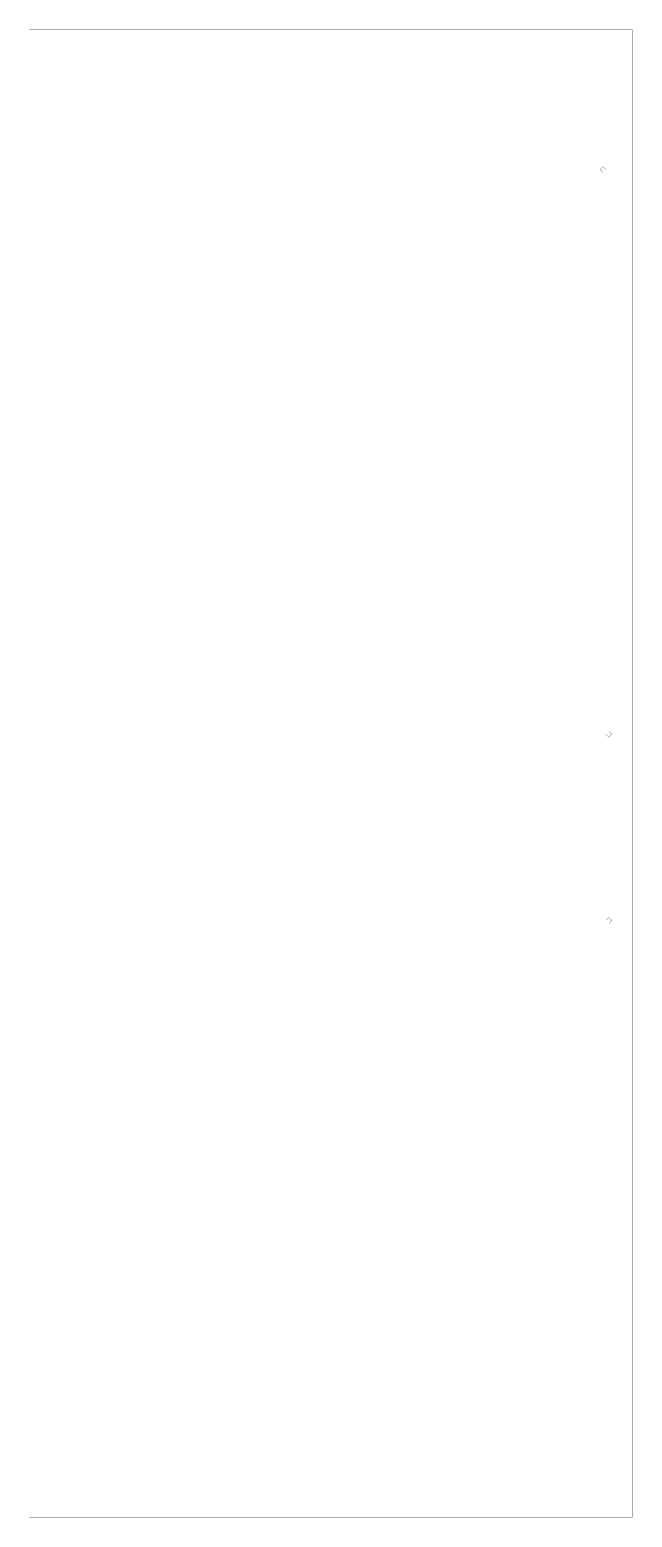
# Model space of a CAD drawing. Header units: metres. Extents: x 0 to 4863, y -4863 to 0.
# Drawn here: x 2894 to 4863, y -4863 to 0 of the extents above; entities that cross this region are included whole.
import ezdxf

# ---------------------------------------------------------------- set-up
doc = ezdxf.new("R2010")
doc.units = ezdxf.units.M
doc.layers.add('substrate', color=5, linetype='Continuous')

msp = doc.modelspace()

# ---------------------------------------------------------------- linework, layer by layer
at = {"layer": 'substrate', "const_width": 0.5}
msp.add_lwpolyline([(2892.75, -4862.484375), (2902.265625, -4862.484375), (2911.78125, -4862.484375), (2921.296875, -4862.484375), (2930.8125, -4862.484375), (2940.328125, -4862.484375), (2949.84375, -4862.484375), (2959.359375, -4862.484375), (2968.875, -4862.484375), (2978.390625, -4862.484375), (2987.90625, -4862.484375), (2997.421875, -4862.484375), (3006.9375, -4862.484375), (3016.453125, -4862.484375), (3025.96875, -4862.484375), (3035.484375, -4862.484375), (3045, -4862.484375), (3054.515625, -4862.484375), (3064.03125, -4862.484375), (3073.546875, -4862.484375), (3083.0625, -4862.484375), (3092.578125, -4862.484375), (3102.09375, -4862.484375), (3111.609375, -4862.484375), (3121.125, -4862.484375), (3130.640625, -4862.484375), (3140.15625, -4862.484375), (3149.671875, -4862.484375), (3159.1875, -4862.484375), (3168.703125, -4862.484375), (3178.21875, -4862.484375), (3187.734375, -4862.484375), (3197.25, -4862.484375), (3206.765625, -4862.484375), (3216.28125, -4862.484375), (3225.796875, -4862.484375), (3235.3125, -4862.484375), (3244.828125, -4862.484375), (3254.34375, -4862.484375), (3263.859375, -4862.484375), (3273.375, -4862.484375), (3282.890625, -4862.484375), (3292.40625, -4862.484375), (3301.921875, -4862.484375), (3311.4375, -4862.484375), (3320.953125, -4862.484375), (3330.46875, -4862.484375), (3339.984375, -4862.484375), (3349.5, -4862.484375), (3359.015625, -4862.484375), (3368.53125, -4862.484375), (3378.046875, -4862.484375), (3387.5625, -4862.484375), (3397.078125, -4862.484375), (3406.59375, -4862.484375), (3416.109375, -4862.484375), (3425.625, -4862.484375), (3435.140625, -4862.484375), (3444.65625, -4862.484375), (3454.171875, -4862.484375), (3463.6875, -4862.484375), (3473.203125, -4862.484375), (3482.71875, -4862.484375), (3492.234375, -4862.484375), (3501.75, -4862.484375), (3511.265625, -4862.484375), (3520.78125, -4862.484375), (3530.296875, -4862.484375), (3539.8125, -4862.484375), (3549.328125, -4862.484375), (3558.84375, -4862.484375), (3568.359375, -4862.484375), (3577.875, -4862.484375), (3587.390625, -4862.484375), (3596.90625, -4862.484375), (3606.421875, -4862.484375), (3615.9375, -4862.484375), (3625.453125, -4862.484375), (3634.96875, -4862.484375), (3644.484375, -4862.484375), (3654, -4862.484375), (3663.515625, -4862.484375), (3673.03125, -4862.484375), (3682.546875, -4862.484375), (3692.0625, -4862.484375), (3701.578125, -4862.484375), (3711.09375, -4862.484375), (3720.609375, -4862.484375), (3730.125, -4862.484375), (3739.640625, -4862.484375), (3749.15625, -4862.484375), (3758.671875, -4862.484375), (3768.1875, -4862.484375), (3777.703125, -4862.484375), (3787.21875, -4862.484375), (3796.734375, -4862.484375), (3806.25, -4862.484375), (3815.765625, -4862.484375), (3825.28125, -4862.484375), (3834.796875, -4862.484375), (3844.3125, -4862.484375), (3853.828125, -4862.484375), (3863.34375, -4862.484375), (3872.859375, -4862.484375), (3882.375, -4862.484375), (3891.890625, -4862.484375), (3901.40625, -4862.484375), (3910.921875, -4862.484375), (3920.4375, -4862.484375), (3929.953125, -4862.484375), (3939.46875, -4862.484375), (3948.984375, -4862.484375), (3958.5, -4862.484375), (3968.015625, -4862.484375), (3977.53125, -4862.484375), (3987.046875, -4862.484375), (3996.5625, -4862.484375), (4006.078125, -4862.484375), (4015.59375, -4862.484375), (4025.109375, -4862.484375), (4034.625, -4862.484375), (4044.140625, -4862.484375), (4053.65625, -4862.484375), (4063.171875, -4862.484375), (4072.6875, -4862.484375), (4082.203125, -4862.484375), (4091.71875, -4862.484375), (4101.234375, -4862.484375), (4110.75, -4862.484375), (4120.265625, -4862.484375), (4129.78125, -4862.484375), (4139.296875, -4862.484375), (4148.8125, -4862.484375), (4158.328125, -4862.484375), (4167.84375, -4862.484375), (4177.359375, -4862.484375), (4186.875, -4862.484375), (4196.390625, -4862.484375), (4205.90625, -4862.484375), (4215.421875, -4862.484375), (4224.9375, -4862.484375), (4234.453125, -4862.484375), (4243.96875, -4862.484375), (4253.484375, -4862.484375), (4263, -4862.484375), (4272.515625, -4862.484375), (4282.03125, -4862.484375), (4291.546875, -4862.484375), (4301.0625, -4862.484375), (4310.578125, -4862.484375), (4320.09375, -4862.484375), (4329.609375, -4862.484375), (4339.125, -4862.484375), (4348.640625, -4862.484375), (4358.15625, -4862.484375), (4367.671875, -4862.484375), (4377.1875, -4862.484375), (4386.703125, -4862.484375), (4396.21875, -4862.484375), (4405.734375, -4862.484375), (4415.25, -4862.484375), (4424.765625, -4862.484375), (4434.28125, -4862.484375), (4443.796875, -4862.484375), (4453.3125, -4862.484375), (4462.828125, -4862.484375), (4472.34375, -4862.484375), (4481.859375, -4862.484375), (4491.375, -4862.484375), (4500.890625, -4862.484375), (4510.40625, -4862.484375), (4519.921875, -4862.484375), (4529.4375, -4862.484375), (4538.953125, -4862.484375), (4548.46875, -4862.484375), (4557.984375, -4862.484375), (4567.5, -4862.484375), (4577.015625, -4862.484375), (4586.53125, -4862.484375), (4596.046875, -4862.484375), (4605.5625, -4862.484375), (4615.078125, -4862.484375), (4624.59375, -4862.484375), (4634.109375, -4862.484375), (4643.625, -4862.484375), (4653.140625, -4862.484375), (4662.65625, -4862.484375), (4672.171875, -4862.484375), (4681.6875, -4862.484375), (4691.203125, -4862.484375), (4700.71875, -4862.484375), (4710.234375, -4862.484375), (4719.75, -4862.484375), (4729.265625, -4862.484375), (4738.78125, -4862.484375), (4748.296875, -4862.484375), (4757.8125, -4862.484375), (4767.328125, -4862.484375), (4776.84375, -4862.484375), (4786.359375, -4862.484375), (4795.875, -4862.484375), (4805.390625, -4862.484375), (4814.90625, -4862.484375), (4824.421875, -4862.484375), (4833.9375, -4862.484375), (4843.453125, -4862.484375), (4852.96875, -4862.484375), (4862.484375, -4862.484375), (4862.484375, -4852.96875), (4862.484375, -4843.453125), (4862.484375, -4833.9375), (4862.484375, -4824.421875), (4862.484375, -4814.90625), (4862.484375, -4805.390625), (4862.484375, -4795.875), (4862.484375, -4786.359375), (4862.484375, -4776.84375), (4862.484375, -4767.328125), (4862.484375, -4757.8125), (4862.484375, -4748.296875), (4862.484375, -4738.78125), (4862.484375, -4729.265625), (4862.484375, -4719.75), (4862.484375, -4710.234375), (4862.484375, -4700.71875), (4862.484375, -4691.203125), (4862.484375, -4681.6875), (4862.484375, -4672.171875), (4862.484375, -4662.65625), (4862.484375, -4653.140625), (4862.484375, -4643.625), (4862.484375, -4634.109375), (4862.484375, -4624.59375), (4862.484375, -4615.078125), (4862.484375, -4605.5625), (4862.484375, -4596.046875), (4862.484375, -4586.53125), (4862.484375, -4577.015625), (4862.484375, -4567.5), (4862.484375, -4557.984375), (4862.484375, -4548.46875), (4862.484375, -4538.953125), (4862.484375, -4529.4375), (4862.484375, -4519.921875), (4862.484375, -4510.40625), (4862.484375, -4500.890625), (4862.484375, -4491.375), (4862.484375, -4481.859375), (4862.484375, -4472.34375), (4862.484375, -4462.828125), (4862.484375, -4453.3125), (4862.484375, -4443.796875), (4862.484375, -4434.28125), (4862.484375, -4424.765625), (4862.484375, -4415.25), (4862.484375, -4405.734375), (4862.484375, -4396.21875), (4862.484375, -4386.703125), (4862.484375, -4377.1875), (4862.484375, -4367.671875), (4862.484375, -4358.15625), (4862.484375, -4348.640625), (4862.484375, -4339.125), (4862.484375, -4329.609375), (4862.484375, -4320.09375), (4862.484375, -4310.578125), (4862.484375, -4301.0625), (4862.484375, -4291.546875), (4862.484375, -4282.03125), (4862.484375, -4272.515625), (4862.484375, -4263), (4862.484375, -4253.484375), (4862.484375, -4243.96875), (4862.484375, -4234.453125), (4862.484375, -4224.9375), (4862.484375, -4215.421875), (4862.484375, -4205.90625), (4862.484375, -4196.390625), (4862.484375, -4186.875), (4862.484375, -4177.359375), (4862.484375, -4167.84375), (4862.484375, -4158.328125), (4862.484375, -4148.8125), (4862.484375, -4139.296875), (4862.484375, -4129.78125), (4862.484375, -4120.265625), (4862.484375, -4110.75), (4862.484375, -4101.234375), (4862.484375, -4091.71875), (4862.484375, -4082.203125), (4862.484375, -4072.6875), (4862.484375, -4063.171875), (4862.484375, -4053.65625), (4862.484375, -4044.140625), (4862.484375, -4034.625), (4862.484375, -4025.109375), (4862.484375, -4015.59375), (4862.484375, -4006.078125), (4862.484375, -3996.5625), (4862.484375, -3987.046875), (4862.484375, -3977.53125), (4862.484375, -3968.015625), (4862.484375, -3958.5), (4862.484375, -3948.984375), (4862.484375, -3939.46875), (4862.484375, -3929.953125), (4862.484375, -3920.4375), (4862.484375, -3910.921875), (4862.484375, -3901.40625), (4862.484375, -3891.890625), (4862.484375, -3882.375), (4862.484375, -3872.859375), (4862.484375, -3863.34375), (4862.484375, -3853.828125), (4862.484375, -3844.3125), (4862.484375, -3834.796875), (4862.484375, -3825.28125), (4862.484375, -3815.765625), (4862.484375, -3806.25), (4862.484375, -3796.734375), (4862.484375, -3787.21875), (4862.484375, -3777.703125), (4862.484375, -3768.1875), (4862.484375, -3758.671875), (4862.484375, -3749.15625), (4862.484375, -3739.640625), (4862.484375, -3730.125), (4862.484375, -3720.609375), (4862.484375, -3711.09375), (4862.484375, -3701.578125), (4862.484375, -3692.0625), (4862.484375, -3682.546875), (4862.484375, -3673.03125), (4862.484375, -3663.515625), (4862.484375, -3654), (4862.484375, -3644.484375), (4862.484375, -3634.96875), (4862.484375, -3625.453125), (4862.484375, -3615.9375), (4862.484375, -3606.421875), (4862.484375, -3596.90625), (4862.484375, -3587.390625), (4862.484375, -3577.875), (4862.484375, -3568.359375), (4862.484375, -3558.84375), (4862.484375, -3549.328125), (4862.484375, -3539.8125), (4862.484375, -3530.296875), (4862.484375, -3520.78125), (4862.484375, -3511.265625), (4862.484375, -3501.75), (4862.484375, -3492.234375), (4862.484375, -3482.71875), (4862.484375, -3473.203125), (4862.484375, -3463.6875), (4862.484375, -3454.171875), (4862.484375, -3444.65625), (4862.484375, -3435.140625), (4862.484375, -3425.625), (4862.484375, -3416.109375), (4862.484375, -3406.59375), (4862.484375, -3397.078125), (4862.484375, -3387.5625), (4862.484375, -3378.046875), (4862.484375, -3368.53125), (4862.484375, -3359.015625), (4862.484375, -3349.5), (4862.484375, -3339.984375), (4862.484375, -3330.46875), (4862.484375, -3320.953125), (4862.484375, -3311.4375), (4862.484375, -3301.921875), (4862.484375, -3292.40625), (4862.484375, -3282.890625), (4862.484375, -3273.375), (4862.484375, -3263.859375), (4862.484375, -3254.34375), (4862.484375, -3244.828125), (4862.484375, -3235.3125), (4862.484375, -3225.796875), (4862.484375, -3216.28125), (4862.484375, -3206.765625), (4862.484375, -3197.25), (4862.484375, -3187.734375), (4862.484375, -3178.21875), (4862.484375, -3168.703125), (4862.484375, -3159.1875), (4862.484375, -3149.671875), (4862.484375, -3140.15625), (4862.484375, -3130.640625), (4862.484375, -3121.125), (4862.484375, -3111.609375), (4862.484375, -3102.09375), (4862.484375, -3092.578125), (4862.484375, -3083.0625), (4862.484375, -3073.546875), (4862.484375, -3064.03125), (4862.484375, -3054.515625), (4862.484375, -3045), (4862.484375, -3035.484375), (4862.484375, -3025.96875), (4862.484375, -3016.453125), (4862.484375, -3006.9375), (4862.484375, -2997.421875), (4862.484375, -2987.90625), (4862.484375, -2978.390625), (4862.484375, -2968.875), (4862.484375, -2959.359375), (4862.484375, -2949.84375), (4862.484375, -2940.328125), (4862.484375, -2930.8125), (4862.484375, -2921.296875), (4862.484375, -2911.78125), (4862.484375, -2902.265625), (4862.484375, -2892.75), (4862.484375, -2883.234375), (4862.484375, -2873.71875), (4862.484375, -2864.203125), (4862.484375, -2854.6875), (4862.484375, -2845.171875), (4862.484375, -2835.65625), (4862.484375, -2826.140625), (4862.484375, -2816.625), (4862.484375, -2807.109375), (4862.484375, -2797.59375), (4862.484375, -2788.078125), (4862.484375, -2778.5625), (4862.484375, -2769.046875), (4862.484375, -2759.53125), (4862.484375, -2750.015625), (4862.484375, -2740.5), (4862.484375, -2730.984375), (4862.484375, -2721.46875), (4862.484375, -2711.953125), (4862.484375, -2702.4375), (4862.484375, -2692.921875), (4862.484375, -2683.40625), (4862.484375, -2673.890625), (4862.484375, -2664.375), (4862.484375, -2654.859375), (4862.484375, -2645.34375), (4862.484375, -2635.828125), (4862.484375, -2626.3125), (4862.484375, -2616.796875), (4862.484375, -2607.28125), (4862.484375, -2597.765625), (4862.484375, -2588.25), (4862.484375, -2578.734375), (4862.484375, -2569.21875), (4862.484375, -2559.703125), (4862.484375, -2550.1875), (4862.484375, -2540.671875), (4862.484375, -2531.15625), (4862.484375, -2521.640625), (4862.484375, -2512.125), (4862.484375, -2502.609375), (4862.484375, -2493.09375), (4862.484375, -2483.578125), (4862.484375, -2474.0625), (4862.484375, -2464.546875), (4862.484375, -2455.03125), (4862.484375, -2445.515625), (4862.484375, -2436), (4862.484375, -2426.484375), (4862.484375, -2416.96875), (4862.484375, -2407.453125), (4862.484375, -2397.9375), (4862.484375, -2388.421875), (4862.484375, -2378.90625), (4862.484375, -2369.390625), (4862.484375, -2359.875), (4862.484375, -2350.359375), (4862.484375, -2340.84375), (4862.484375, -2331.328125), (4862.484375, -2321.8125), (4862.484375, -2312.296875), (4862.484375, -2302.78125), (4862.484375, -2293.265625), (4862.484375, -2283.75), (4862.484375, -2274.234375), (4862.484375, -2264.71875), (4862.484375, -2255.203125), (4862.484375, -2245.6875), (4862.484375, -2236.171875), (4862.484375, -2226.65625), (4862.484375, -2217.140625), (4862.484375, -2207.625), (4862.484375, -2198.109375), (4862.484375, -2188.59375), (4862.484375, -2179.078125), (4862.484375, -2169.5625), (4862.484375, -2160.046875), (4862.484375, -2150.53125), (4862.484375, -2141.015625), (4862.484375, -2131.5), (4862.484375, -2121.984375), (4862.484375, -2112.46875), (4862.484375, -2102.953125), (4862.484375, -2093.4375), (4862.484375, -2083.921875), (4862.484375, -2074.40625), (4862.484375, -2064.890625), (4862.484375, -2055.375), (4862.484375, -2045.859375), (4862.484375, -2036.34375), (4862.484375, -2026.828125), (4862.484375, -2017.3125), (4862.484375, -2007.796875), (4862.484375, -1998.28125), (4862.484375, -1988.765625), (4862.484375, -1979.25), (4862.484375, -1969.734375), (4862.484375, -1960.21875), (4862.484375, -1950.703125), (4862.484375, -1941.1875), (4862.484375, -1931.671875), (4862.484375, -1922.15625), (4862.484375, -1912.640625), (4862.484375, -1903.125), (4862.484375, -1893.609375), (4862.484375, -1884.09375), (4862.484375, -1874.578125), (4862.484375, -1865.0625), (4862.484375, -1855.546875), (4862.484375, -1846.03125), (4862.484375, -1836.515625), (4862.484375, -1827), (4862.484375, -1817.484375), (4862.484375, -1807.96875), (4862.484375, -1798.453125), (4862.484375, -1788.9375), (4862.484375, -1779.421875), (4862.484375, -1769.90625), (4862.484375, -1760.390625), (4862.484375, -1750.875), (4862.484375, -1741.359375), (4862.484375, -1731.84375), (4862.484375, -1722.328125), (4862.484375, -1712.8125), (4862.484375, -1703.296875), (4862.484375, -1693.78125), (4862.484375, -1684.265625), (4862.484375, -1674.75), (4862.484375, -1665.234375), (4862.484375, -1655.71875), (4862.484375, -1646.203125), (4862.484375, -1636.6875), (4862.484375, -1627.171875), (4862.484375, -1617.65625), (4862.484375, -1608.140625), (4862.484375, -1598.625), (4862.484375, -1589.109375), (4862.484375, -1579.59375), (4862.484375, -1570.078125), (4862.484375, -1560.5625), (4862.484375, -1551.046875), (4862.484375, -1541.53125), (4862.484375, -1532.015625), (4862.484375, -1522.5), (4862.484375, -1512.984375), (4862.484375, -1503.46875), (4862.484375, -1493.953125), (4862.484375, -1484.4375), (4862.484375, -1474.921875), (4862.484375, -1465.40625), (4862.484375, -1455.890625), (4862.484375, -1446.375), (4862.484375, -1436.859375), (4862.484375, -1427.34375), (4862.484375, -1417.828125), (4862.484375, -1408.3125), (4862.484375, -1398.796875), (4862.484375, -1389.28125), (4862.484375, -1379.765625), (4862.484375, -1370.25), (4862.484375, -1360.734375), (4862.484375, -1351.21875), (4862.484375, -1341.703125), (4862.484375, -1332.1875), (4862.484375, -1322.671875), (4862.484375, -1313.15625), (4862.484375, -1303.640625), (4862.484375, -1294.125), (4862.484375, -1284.609375), (4862.484375, -1275.09375), (4862.484375, -1265.578125), (4862.484375, -1256.0625), (4862.484375, -1246.546875), (4862.484375, -1237.03125), (4862.484375, -1227.515625), (4862.484375, -1218), (4862.484375, -1208.484375), (4862.484375, -1198.96875), (4862.484375, -1189.453125), (4862.484375, -1179.9375), (4862.484375, -1170.421875), (4862.484375, -1160.90625), (4862.484375, -1151.390625), (4862.484375, -1141.875), (4862.484375, -1132.359375), (4862.484375, -1122.84375), (4862.484375, -1113.328125), (4862.484375, -1103.8125), (4862.484375, -1094.296875), (4862.484375, -1084.78125), (4862.484375, -1075.265625), (4862.484375, -1065.75), (4862.484375, -1056.234375), (4862.484375, -1046.71875), (4862.484375, -1037.203125), (4862.484375, -1027.6875), (4862.484375, -1018.171875), (4862.484375, -1008.65625), (4862.484375, -999.140625), (4862.484375, -989.625), (4862.484375, -980.109375), (4862.484375, -970.59375), (4862.484375, -961.078125), (4862.484375, -951.5625), (4862.484375, -942.046875), (4862.484375, -932.53125), (4862.484375, -923.015625), (4862.484375, -913.5), (4862.484375, -903.984375), (4862.484375, -894.46875), (4862.484375, -884.953125), (4862.484375, -875.4375), (4862.484375, -865.921875), (4862.484375, -856.40625), (4862.484375, -846.890625), (4862.484375, -837.375), (4862.484375, -827.859375), (4862.484375, -818.34375), (4862.484375, -808.828125), (4862.484375, -799.3125), (4862.484375, -789.796875), (4862.484375, -780.28125), (4862.484375, -770.765625), (4862.484375, -761.25), (4862.484375, -751.734375), (4862.484375, -742.21875), (4862.484375, -732.703125), (4862.484375, -723.1875), (4862.484375, -713.671875), (4862.484375, -704.15625), (4862.484375, -694.640625), (4862.484375, -685.125), (4862.484375, -675.609375), (4862.484375, -666.09375), (4862.484375, -656.578125), (4862.484375, -647.0625), (4862.484375, -637.546875), (4862.484375, -628.03125), (4862.484375, -618.515625), (4862.484375, -609), (4862.484375, -599.484375), (4862.484375, -589.96875), (4862.484375, -580.453125), (4862.484375, -570.9375), (4862.484375, -561.421875), (4862.484375, -551.90625), (4862.484375, -542.390625), (4862.484375, -532.875), (4862.484375, -523.359375), (4862.484375, -513.84375), (4862.484375, -504.328125), (4862.484375, -494.8125), (4862.484375, -485.296875), (4862.484375, -475.78125), (4862.484375, -466.265625), (4862.484375, -456.75), (4862.484375, -447.234375), (4862.484375, -437.71875), (4862.484375, -428.203125), (4862.484375, -418.6875), (4862.484375, -409.171875), (4862.484375, -399.65625), (4862.484375, -390.140625), (4862.484375, -380.625), (4862.484375, -371.109375), (4862.484375, -361.59375), (4862.484375, -352.078125), (4862.484375, -342.5625), (4862.484375, -333.046875), (4862.484375, -323.53125), (4862.484375, -314.015625), (4862.484375, -304.5), (4862.484375, -294.984375), (4862.484375, -285.46875), (4862.484375, -275.953125), (4862.484375, -266.4375), (4862.484375, -256.921875), (4862.484375, -247.40625), (4862.484375, -237.890625), (4862.484375, -228.375), (4862.484375, -218.859375), (4862.484375, -209.34375), (4862.484375, -199.828125), (4862.484375, -190.3125), (4862.484375, -180.796875), (4862.484375, -171.28125), (4862.484375, -161.765625), (4862.484375, -152.25), (4862.484375, -142.734375), (4862.484375, -133.21875), (4862.484375, -123.703125), (4862.484375, -114.1875), (4862.484375, -104.671875), (4862.484375, -95.15625), (4862.484375, -85.640625), (4862.484375, -76.125), (4862.484375, -66.609375), (4862.484375, -57.09375), (4862.484375, -47.578125), (4862.484375, -38.0625), (4862.484375, -28.546875), (4862.484375, -19.03125), (4862.484375, -9.515625), (4862.484375, 0), (4852.96875, 0), (4843.453125, 0), (4833.9375, 0), (4824.421875, 0), (4814.90625, 0), (4805.390625, 0), (4795.875, 0), (4786.359375, 0), (4776.84375, 0), (4767.328125, 0), (4757.8125, 0), (4748.296875, 0), (4738.78125, 0), (4729.265625, 0), (4719.75, 0), (4710.234375, 0), (4700.71875, 0), (4691.203125, 0), (4681.6875, 0), (4672.171875, 0), (4662.65625, 0), (4653.140625, 0), (4643.625, 0), (4634.109375, 0), (4624.59375, 0), (4615.078125, 0), (4605.5625, 0), (4596.046875, 0), (4586.53125, 0), (4577.015625, 0), (4567.5, 0), (4557.984375, 0), (4548.46875, 0), (4538.953125, 0), (4529.4375, 0), (4519.921875, 0), (4510.40625, 0), (4500.890625, 0), (4491.375, 0), (4481.859375, 0), (4472.34375, 0), (4462.828125, 0), (4453.3125, 0), (4443.796875, 0), (4434.28125, 0), (4424.765625, 0), (4415.25, 0), (4405.734375, 0), (4396.21875, 0), (4386.703125, 0), (4377.1875, 0), (4367.671875, 0), (4358.15625, 0), (4348.640625, 0), (4339.125, 0), (4329.609375, 0), (4320.09375, 0), (4310.578125, 0), (4301.0625, 0), (4291.546875, 0), (4282.03125, 0), (4272.515625, 0), (4263, 0), (4253.484375, 0), (4243.96875, 0), (4234.453125, 0), (4224.9375, 0), (4215.421875, 0), (4205.90625, 0), (4196.390625, 0), (4186.875, 0), (4177.359375, 0), (4167.84375, 0), (4158.328125, 0), (4148.8125, 0), (4139.296875, 0), (4129.78125, 0), (4120.265625, 0), (4110.75, 0), (4101.234375, 0), (4091.71875, 0), (4082.203125, 0), (4072.6875, 0), (4063.171875, 0), (4053.65625, 0), (4044.140625, 0), (4034.625, 0), (4025.109375, 0), (4015.59375, 0), (4006.078125, 0), (3996.5625, 0), (3987.046875, 0), (3977.53125, 0), (3968.015625, 0), (3958.5, 0), (3948.984375, 0), (3939.46875, 0), (3929.953125, 0), (3920.4375, 0), (3910.921875, 0), (3901.40625, 0), (3891.890625, 0), (3882.375, 0), (3872.859375, 0), (3863.34375, 0), (3853.828125, 0), (3844.3125, 0), (3834.796875, 0), (3825.28125, 0), (3815.765625, 0), (3806.25, 0), (3796.734375, 0), (3787.21875, 0), (3777.703125, 0), (3768.1875, 0), (3758.671875, 0), (3749.15625, 0), (3739.640625, 0), (3730.125, 0), (3720.609375, 0), (3711.09375, 0), (3701.578125, 0), (3692.0625, 0), (3682.546875, 0), (3673.03125, 0), (3663.515625, 0), (3654, 0), (3644.484375, 0), (3634.96875, 0), (3625.453125, 0), (3615.9375, 0), (3606.421875, 0), (3596.90625, 0), (3587.390625, 0), (3577.875, 0), (3568.359375, 0), (3558.84375, 0), (3549.328125, 0), (3539.8125, 0), (3530.296875, 0), (3520.78125, 0), (3511.265625, 0), (3501.75, 0), (3492.234375, 0), (3482.71875, 0), (3473.203125, 0), (3463.6875, 0), (3454.171875, 0), (3444.65625, 0), (3435.140625, 0), (3425.625, 0), (3416.109375, 0), (3406.59375, 0), (3397.078125, 0), (3387.5625, 0), (3378.046875, 0), (3368.53125, 0), (3359.015625, 0), (3349.5, 0), (3339.984375, 0), (3330.46875, 0), (3320.953125, 0), (3311.4375, 0), (3301.921875, 0), (3292.40625, 0), (3282.890625, 0), (3273.375, 0), (3263.859375, 0), (3254.34375, 0), (3244.828125, 0), (3235.3125, 0), (3225.796875, 0), (3216.28125, 0), (3206.765625, 0), (3197.25, 0), (3187.734375, 0), (3178.21875, 0), (3168.703125, 0), (3159.1875, 0), (3149.671875, 0), (3140.15625, 0), (3130.640625, 0), (3121.125, 0), (3111.609375, 0), (3102.09375, 0), (3092.578125, 0), (3083.0625, 0), (3073.546875, 0), (3064.03125, 0), (3054.515625, 0), (3045, 0), (3035.484375, 0), (3025.96875, 0), (3016.453125, 0), (3006.9375, 0), (2997.421875, 0), (2987.90625, 0), (2978.390625, 0), (2968.875, 0), (2959.359375, 0), (2949.84375, 0), (2940.328125, 0), (2930.8125, 0), (2921.296875, 0), (2911.78125, 0), (2902.265625, 0), (2892.75, 0)], dxfattribs=at)
for points in [[(4757.8125, -456.75), (4767.328125, -447.234375), (4776.84375, -456.75), (4767.328125, -466.265625)], [(4776.84375, -2302.78125), (4786.359375, -2293.265625), (4795.875, -2302.78125), (4786.359375, -2312.296875)], [(4776.84375, -2911.78125), (4786.359375, -2902.265625), (4795.875, -2911.78125), (4786.359375, -2921.296875)]]:
    msp.add_lwpolyline(points, close=True, dxfattribs=at)

doc.saveas('drawing.dxf')
